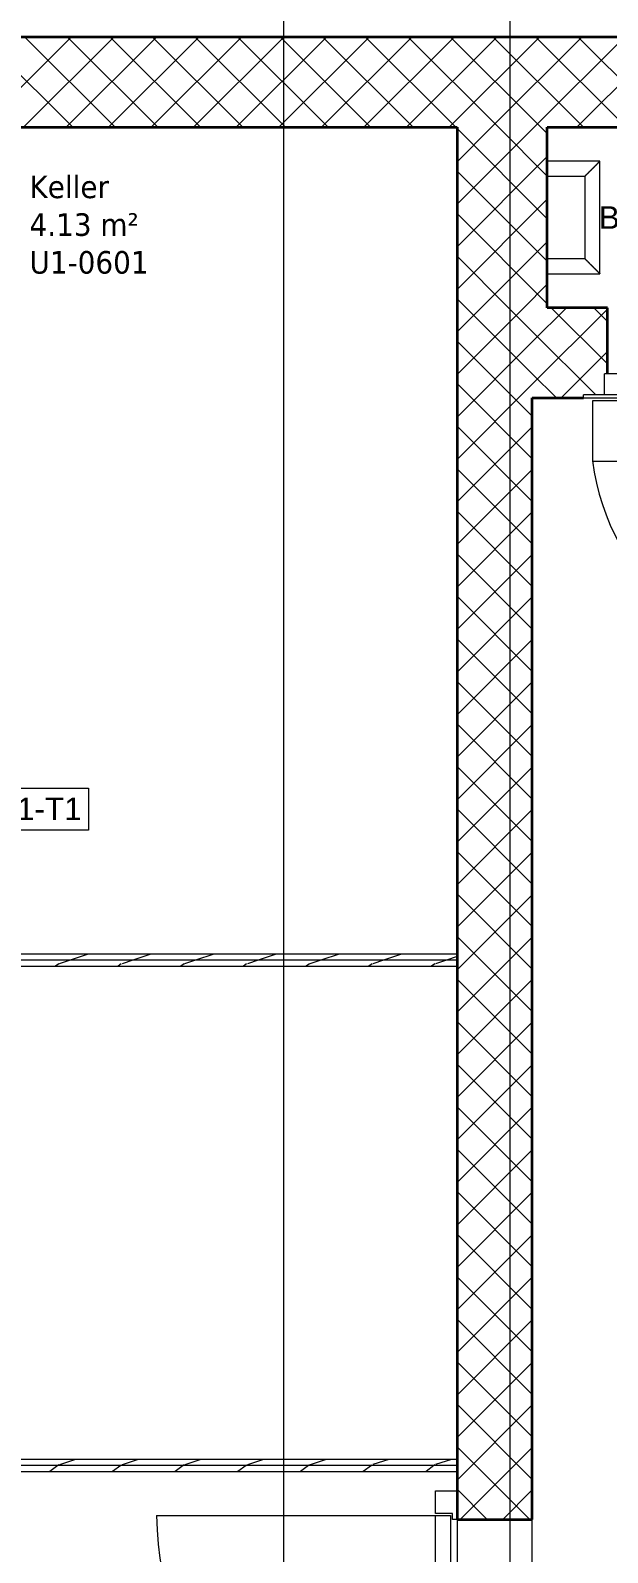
# Model space of a CAD drawing. Extents: x -982 to 937, y -179 to 616.
# Drawn here: x -373.1 to -334.8, y 421.8 to 523 of the extents above; entities that cross this region are included whole.
import ezdxf
from ezdxf.lldxf.tags import DXFTag

# ---------------------------------------------------------------- set-up
doc = ezdxf.new("R2010")
doc.units = 0
doc.layers.get('0').update_dxf_attribs({"lineweight": 13})
for name, color, linetype, lineweight in [('A-____-NOTE-TEXT', 7, 'Continuous', 9), ('A-AREA-____-IDEN', 7, 'Continuous', 5), ('A-DETL-____-THIN', 7, 'Continuous', 9), ('A-DOOR-____-HDLN', 7, '_Verdeckte Linien_', 9), ('A-DOOR-____-IDEN', 7, 'Continuous', 5), ('A-DOOR-____-OTLN', 7, 'Continuous', 9), ('A-DOOR-FRAM-MCUT', 7, 'Continuous', 9), ('A-DOOR-FRAM-OTLN', 7, 'Continuous', 9), ('A-DOOR-OPNG-OTLN', 7, 'Continuous', 9), ('A-WALL-____-MCUT', 7, 'Continuous', 35), ('A-WALL-____-PATT', 7, 'Continuous', 35), ('A-WALL-FNSH-MCUT', 7, 'Continuous', 35), ('S-GRID-____-OTLN', 7, 'Continuous', 5), ('Vertikale Erschließung', 7, 'Continuous', 9)]:
    doc.layers.add(name, color=color, linetype=linetype, lineweight=lineweight)
doc.styles.get("Standard").update_dxf_attribs({"font": 'arial.ttf'})
tags = doc.linetypes.add('_Rasterlinie_', pattern=[0.375, 0.2, -0.05, 0.075, -0.05]).pattern_tags.tags
tags[10:11] = [DXFTag(74, 4), DXFTag(75, 0), DXFTag(340, '0'), DXFTag(46, 1.0), DXFTag(50, 0.0), DXFTag(44, 0.0), DXFTag(45, 0.0)]
tags[8:9] = [DXFTag(74, 4), DXFTag(75, 0), DXFTag(340, '0'), DXFTag(46, 1.0), DXFTag(50, 0.0), DXFTag(44, 0.0), DXFTag(45, 0.0)]
tags[6:7] = [DXFTag(74, 4), DXFTag(75, 0), DXFTag(340, '0'), DXFTag(46, 1.0), DXFTag(50, 0.0), DXFTag(44, 0.0), DXFTag(45, 0.0)]
tags[4:5] = [DXFTag(74, 4), DXFTag(75, 0), DXFTag(340, '0'), DXFTag(46, 1.0), DXFTag(50, 0.0), DXFTag(44, 0.0), DXFTag(45, 0.0)]
tags = doc.linetypes.add('_Verdeckte Linien_', pattern=[0.15, 0.1, -0.05]).pattern_tags.tags
tags[6:7] = [DXFTag(74, 4), DXFTag(75, 0), DXFTag(340, '0'), DXFTag(46, 1.0), DXFTag(50, 0.0), DXFTag(44, 0.0), DXFTag(45, 0.0)]
tags[4:5] = [DXFTag(74, 4), DXFTag(75, 0), DXFTag(340, '0'), DXFTag(46, 1.0), DXFTag(50, 0.0), DXFTag(44, 0.0), DXFTag(45, 0.0)]
tags = doc.linetypes.add('Strich Punkt fein', pattern=[0.2, 0.1, -0.05, 0, -0.05]).pattern_tags.tags
tags[10:11] = [DXFTag(74, 4), DXFTag(75, 0), DXFTag(340, '0'), DXFTag(46, 1.0), DXFTag(50, 0.0), DXFTag(44, 0.0), DXFTag(45, 0.0)]
tags[8:9] = [DXFTag(74, 4), DXFTag(75, 0), DXFTag(340, '0'), DXFTag(46, 1.0), DXFTag(50, 0.0), DXFTag(44, 0.0), DXFTag(45, 0.0)]
tags[6:7] = [DXFTag(74, 4), DXFTag(75, 0), DXFTag(340, '0'), DXFTag(46, 1.0), DXFTag(50, 0.0), DXFTag(44, 0.0), DXFTag(45, 0.0)]
tags[4:5] = [DXFTag(74, 4), DXFTag(75, 0), DXFTag(340, '0'), DXFTag(46, 1.0), DXFTag(50, 0.0), DXFTag(44, 0.0), DXFTag(45, 0.0)]

# ---------------------------------------------------------------- blocks, each defined once
blk = doc.blocks.new('Referenz-A0UJ2GQRXE', base_point=(-954.02, -167.52))
at = {"layer": 'A-DETL-____-THIN', "color": 0, "linetype": 'Continuous', "ltscale": 0.13}
for p, q in [((-321.76, 498.39), (-335.76, 498.39)), ((-335.76, 498.39), (-335.76, 494.39)), ((-335.76, 494.39), (-321.76, 494.39))]:
    blk.add_line(p, q, dxfattribs=at)
at = {"layer": 'A-DOOR-____-HDLN', "color": 0, "linetype": '_Verdeckte Linien_', "ltscale": 0.13}
blk.add_ellipse((-320.26, 496.4), major_axis=(-15.5, -2), ratio=1, start_param=0, end_param=2.96706, dxfattribs=at)
at = {"layer": 'A-DOOR-____-IDEN', "color": 0, "linetype": 'Continuous', "ltscale": 0.13}
for p, q in [((-381.08, 472.63), (-369.24, 472.63)), ((-369.24, 472.63), (-369.24, 469.85)), ((-369.24, 469.85), (-381.08, 469.85))]:
    blk.add_line(p, q, dxfattribs=at)
at = {"layer": 'A-DOOR-____-OTLN', "color": 0, "linetype": 'Continuous', "ltscale": 0.13}
for p, q in [((-346.2, 424.25), (-345.2, 424.25)), ((-346.2, 405.73), (-346.2, 424.25)), ((-345.2, 424.25), (-345.2, 405.73))]:
    blk.add_line(p, q, dxfattribs=at)
at = {"layer": 'A-DOOR-____-OTLN', "color": 0, "linetype": 'Strich Punkt fein', "ltscale": 0.13}
for p, q in [((-344.76, 423.99), (-344.76, 405.99)), ((-339.76, 405.99), (-339.76, 423.99))]:
    blk.add_line(p, q, dxfattribs=at)
at = {"layer": 'A-DOOR-FRAM-MCUT', "color": 0, "linetype": 'Continuous', "ltscale": 0.13}
for p, q in [((-346.2, 425.89), (-344.76, 425.89)), ((-346.2, 424.39), (-346.2, 425.89)), ((-344.76, 425.89), (-344.76, 423.99)), ((-345.06, 424.39), (-346.2, 424.39)), ((-345.06, 423.99), (-345.06, 424.39)), ((-344.76, 423.99), (-345.06, 423.99))]:
    blk.add_line(p, q, dxfattribs=at)
at = {"layer": 'A-DOOR-FRAM-OTLN', "color": 0, "linetype": 'Continuous', "ltscale": 0.13}
for p, q in [((-334.96, 498.79), (-334.96, 500.19)), ((-322.56, 500.19), (-334.96, 500.19)), ((-336.36, 498.59), (-336.36, 498.79)), ((-321.16, 498.79), (-336.36, 498.79)), ((-336.36, 498.59), (-321.16, 498.59))]:
    blk.add_line(p, q, dxfattribs=at)
at = {"layer": 'A-DOOR-OPNG-OTLN', "color": 0, "linetype": 'Continuous', "ltscale": 0.13}
blk.add_line((-364.72, 424.25), (-346.2, 424.25), dxfattribs=at)
blk.add_ellipse((-346.2, 424.25), major_axis=(-18.52, 0), ratio=1, start_param=0, end_param=1.570796, dxfattribs=at)
at = {"layer": 'A-WALL-____-MCUT', "color": 0, "linetype": 'Continuous', "ltscale": 0.35}
for p, q in [((246.34, 522.59), (-948.54, 522.59)), ((-407.56, 516.59), (-344.76, 516.59)), ((-344.76, 516.59), (-344.76, 423.99)), ((-338.76, 516.59), (-322.76, 516.59)), ((-338.76, 504.59), (-338.76, 516.59)), ((-334.76, 504.59), (-338.76, 504.59)), ((-334.76, 500.19), (-334.76, 504.59)), ((-339.76, 423.99), (-339.76, 498.59)), ((-339.76, 498.59), (-336.36, 498.59)), ((-344.76, 423.99), (-339.76, 423.99))]:
    blk.add_line(p, q, dxfattribs=at)
at = {"layer": 'A-WALL-____-MCUT', "color": 0, "linetype": 'Continuous', "lineweight": 9, "ltscale": 0.13}
for p, q in [((-344.76, 461.19), (-398.96, 461.19)), ((-344.76, 427.59), (-398.96, 427.59))]:
    blk.add_line(p, q, dxfattribs=at)
at = {"layer": 'A-WALL-____-PATT', "color": 0, "linetype": 'Continuous', "lineweight": 9, "ltscale": 0.13}
for p, q in [((-376.4, 516.59), (-370.4, 522.59)), ((-370.3, 516.59), (-376.3, 522.59)), ((-373.57, 516.59), (-367.57, 522.59)), ((-367.47, 516.59), (-373.47, 522.59)), ((-370.74, 516.59), (-364.74, 522.59)), ((-364.64, 516.59), (-370.64, 522.59)), ((-367.92, 516.59), (-361.92, 522.59)), ((-361.81, 516.59), (-367.81, 522.59)), ((-365.09, 516.59), (-359.09, 522.59)), ((-358.99, 516.59), (-364.99, 522.59)), ((-362.26, 516.59), (-356.26, 522.59)), ((-356.16, 516.59), (-362.16, 522.59)), ((-359.43, 516.59), (-353.43, 522.59)), ((-353.33, 516.59), (-359.33, 522.59)), ((-356.6, 516.59), (-350.6, 522.59)), ((-350.5, 516.59), (-356.5, 522.59)), ((-353.77, 516.59), (-347.77, 522.59)), ((-347.67, 516.59), (-353.67, 522.59)), ((-350.95, 516.59), (-344.95, 522.59)), ((-344.84, 516.59), (-350.84, 522.59)), ((-348.12, 516.59), (-342.12, 522.59)), ((-342.01, 516.59), (-348.01, 522.59)), ((-345.29, 516.59), (-339.29, 522.59)), ((-339.19, 516.59), (-345.19, 522.59)), ((-342.46, 516.59), (-336.46, 522.59)), ((-336.36, 516.59), (-342.36, 522.59)), ((-339.63, 516.59), (-333.63, 522.59)), ((-333.53, 516.59), (-339.53, 522.59)), ((-336.8, 516.59), (-330.8, 522.59)), ((-330.7, 516.59), (-336.7, 522.59)), ((-344.76, 514.29), (-342.46, 516.59)), ((-344.76, 511.47), (-339.63, 516.59)), ((-338.76, 510.51), (-344.76, 516.51)), ((-338.76, 513.34), (-342.01, 516.59)), ((-338.76, 516.17), (-339.19, 516.59)), ((-344.76, 508.64), (-338.76, 514.64)), ((-338.76, 507.68), (-344.76, 513.68)), ((-344.76, 505.81), (-338.76, 511.81)), ((-338.76, 504.85), (-344.76, 510.85)), ((-343.15, 504.59), (-338.76, 508.98)), ((-341.33, 504.59), (-344.76, 508.02)), ((-344.16, 504.59), (-344.76, 505.19)), ((-340.32, 504.59), (-338.76, 506.15)), ((-344.76, 502.98), (-343.15, 504.59)), ((-344.76, 500.15), (-340.32, 504.59)), ((-339.76, 500.19), (-344.16, 504.59)), ((-339.76, 503.02), (-341.33, 504.59)), ((-339.76, 502.32), (-337.49, 504.59)), ((-339.76, 499.5), (-334.76, 504.5)), ((-334.76, 500.85), (-338.5, 504.59)), ((-334.76, 503.68), (-335.67, 504.59)), ((-339.76, 497.37), (-344.76, 502.37)), ((-344.76, 497.32), (-339.76, 502.32)), ((-335.53, 498.79), (-339.76, 503.02)), ((-337.83, 498.59), (-334.76, 501.67)), ((-338.16, 498.59), (-339.76, 500.19)), ((-339.76, 494.54), (-344.76, 499.54)), ((-344.76, 494.5), (-339.76, 499.5)), ((-339.76, 491.71), (-344.76, 496.71)), ((-344.76, 491.67), (-339.76, 496.67)), ((-339.76, 488.88), (-344.76, 493.88)), ((-344.76, 488.84), (-339.76, 493.84)), ((-339.76, 486.05), (-344.76, 491.05)), ((-344.76, 486.01), (-339.76, 491.01)), ((-339.76, 483.22), (-344.76, 488.22)), ((-344.76, 483.18), (-339.76, 488.18)), ((-339.76, 480.4), (-344.76, 485.4)), ((-344.76, 480.35), (-339.76, 485.35)), ((-339.76, 477.57), (-344.76, 482.57)), ((-344.76, 477.52), (-339.76, 482.52)), ((-339.76, 474.74), (-344.76, 479.74)), ((-344.76, 474.7), (-339.76, 479.7)), ((-339.76, 471.91), (-344.76, 476.91)), ((-344.76, 471.87), (-339.76, 476.87)), ((-339.76, 469.08), (-344.76, 474.08)), ((-344.76, 469.04), (-339.76, 474.04)), ((-339.76, 466.25), (-344.76, 471.25)), ((-344.76, 466.21), (-339.76, 471.21)), ((-339.76, 463.43), (-344.76, 468.43)), ((-344.76, 463.38), (-339.76, 468.38)), ((-339.76, 460.6), (-344.76, 465.6)), ((-344.76, 460.55), (-339.76, 465.55)), ((-339.76, 457.77), (-344.76, 462.77)), ((-344.76, 457.73), (-339.76, 462.73)), ((-371.23, 460.95), (-371.44, 460.79)), ((-370.46, 461.19), (-371.19, 460.95)), ((-369.26, 461.59), (-370.46, 461.19)), ((-367.07, 460.95), (-367.27, 460.79)), ((-366.3, 461.19), (-367.02, 460.95)), ((-365.1, 461.59), (-366.3, 461.19)), ((-362.9, 460.95), (-363.11, 460.79)), ((-362.13, 461.19), (-362.86, 460.95)), ((-360.93, 461.59), (-362.13, 461.19)), ((-358.74, 460.95), (-358.94, 460.79)), ((-357.97, 461.19), (-358.69, 460.95)), ((-356.77, 461.59), (-357.97, 461.19)), ((-354.57, 460.95), (-354.78, 460.79)), ((-353.8, 461.19), (-354.53, 460.95)), ((-352.6, 461.59), (-353.8, 461.19)), ((-350.4, 460.95), (-350.61, 460.79)), ((-349.64, 461.19), (-350.36, 460.95)), ((-348.44, 461.59), (-349.64, 461.19)), ((-346.24, 460.95), (-346.45, 460.79)), ((-345.47, 461.19), (-346.2, 460.95)), ((-344.76, 461.43), (-345.47, 461.19)), ((-339.76, 454.94), (-344.76, 459.94)), ((-344.76, 454.9), (-339.76, 459.9)), ((-339.76, 452.11), (-344.76, 457.11)), ((-344.76, 452.07), (-339.76, 457.07)), ((-339.76, 449.28), (-344.76, 454.28)), ((-344.76, 449.24), (-339.76, 454.24)), ((-339.76, 446.45), (-344.76, 451.45)), ((-344.76, 446.41), (-339.76, 451.41)), ((-339.76, 443.63), (-344.76, 448.63)), ((-344.76, 443.58), (-339.76, 448.58)), ((-339.76, 440.8), (-344.76, 445.8)), ((-344.76, 440.76), (-339.76, 445.76)), ((-339.76, 437.97), (-344.76, 442.97)), ((-344.76, 437.93), (-339.76, 442.93)), ((-339.76, 435.14), (-344.76, 440.14)), ((-344.76, 435.1), (-339.76, 440.1)), ((-339.76, 432.31), (-344.76, 437.31)), ((-344.76, 432.27), (-339.76, 437.27)), ((-339.76, 429.48), (-344.76, 434.48)), ((-344.76, 429.44), (-339.76, 434.44)), ((-339.76, 426.66), (-344.76, 431.66)), ((-344.76, 426.61), (-339.76, 431.61)), ((-339.92, 423.99), (-344.76, 428.83)), ((-344.55, 423.99), (-339.76, 428.78)), ((-371.28, 427.59), (-371.81, 427.19)), ((-371.23, 427.63), (-371.28, 427.59)), ((-370.11, 427.99), (-371.18, 427.63)), ((-367.11, 427.59), (-367.65, 427.19)), ((-367.06, 427.63), (-367.11, 427.59)), ((-365.95, 427.99), (-367.02, 427.63)), ((-362.95, 427.59), (-363.48, 427.19)), ((-362.9, 427.63), (-362.95, 427.59)), ((-361.78, 427.99), (-362.85, 427.63)), ((-358.78, 427.59), (-359.32, 427.19)), ((-358.73, 427.63), (-358.78, 427.59)), ((-357.62, 427.99), (-358.69, 427.63)), ((-354.62, 427.59), (-355.15, 427.19)), ((-354.57, 427.63), (-354.62, 427.59)), ((-353.45, 427.99), (-354.52, 427.63)), ((-350.45, 427.59), (-350.99, 427.19)), ((-350.4, 427.63), (-350.45, 427.59)), ((-349.29, 427.99), (-350.36, 427.64)), ((-346.29, 427.59), (-346.82, 427.19)), ((-346.24, 427.63), (-346.29, 427.59)), ((-345.12, 427.99), (-346.19, 427.64)), ((-342.75, 423.99), (-344.76, 426)), ((-341.72, 423.99), (-339.76, 425.96))]:
    blk.add_line(p, q, dxfattribs=at)
at = {"layer": 'A-WALL-FNSH-MCUT', "color": 0, "linetype": 'Continuous', "lineweight": 9, "ltscale": 0.13}
for p, q in [((-398.56, 460.79), (-344.76, 460.79)), ((-344.76, 461.59), (-374.76, 461.59)), ((-344.76, 427.99), (-398.56, 427.99)), ((-399.36, 427.19), (-344.76, 427.19))]:
    blk.add_line(p, q, dxfattribs=at)
at = {"layer": 'S-GRID-____-OTLN', "color": 0, "linetype": '_Rasterlinie_', "ltscale": 0.13}
for p, q in [((-341.26, 606.16), (-341.26, 205.98)), ((-356.26, -167.52), (-356.26, 592.59))]:
    blk.add_line(p, q, dxfattribs=at)
at = {"layer": 'Vertikale Erschließung', "color": 0, "linetype": 'Continuous', "ltscale": 0.13}
for p, q in [((-335.26, 514.34), (-338.76, 514.34)), ((-335.31, 514.29), (-335.31, 514.3)), ((-335.31, 514.3), (-335.3, 514.3)), ((-335.3, 514.3), (-335.29, 514.31)), ((-335.3, 514.3), (-335.3, 514.3)), ((-335.29, 514.31), (-335.29, 514.32)), ((-335.29, 514.32), (-335.28, 514.32)), ((-335.29, 514.31), (-335.29, 514.31)), ((-335.28, 514.32), (-335.28, 514.33)), ((-335.28, 514.33), (-335.27, 514.33)), ((-335.28, 514.32), (-335.28, 514.32)), ((-335.27, 514.33), (-335.27, 514.34)), ((-335.27, 514.34), (-335.26, 514.34)), ((-335.26, 506.84), (-335.26, 514.34)), ((-335.26, 514.34), (-335.26, 514.34)), ((-335.26, 514.34), (-335.26, 514.34)), ((-335.26, 514.34), (-335.26, 514.34)), ((-338.76, 513.34), (-336.26, 513.34)), ((-336.26, 513.34), (-336.25, 513.35)), ((-336.26, 513.34), (-336.26, 507.84)), ((-336.26, 513.34), (-336.26, 513.34)), ((-336.26, 513.34), (-336.26, 513.34)), ((-336.25, 513.35), (-336.24, 513.36)), ((-336.25, 513.35), (-336.25, 513.35)), ((-336.25, 513.35), (-336.25, 513.35)), ((-336.24, 513.36), (-336.24, 513.37)), ((-336.24, 513.37), (-336.23, 513.37)), ((-336.24, 513.36), (-336.24, 513.36)), ((-336.23, 513.37), (-336.22, 513.38)), ((-336.23, 513.37), (-336.23, 513.37)), ((-336.22, 513.38), (-336.22, 513.39)), ((-336.22, 513.39), (-336.21, 513.39)), ((-336.22, 513.38), (-336.22, 513.38)), ((-336.21, 513.39), (-336.2, 513.4)), ((-336.21, 513.39), (-336.21, 513.39)), ((-336.2, 513.4), (-336.19, 513.41)), ((-336.2, 513.4), (-336.2, 513.4)), ((-336.19, 513.41), (-336.19, 513.42)), ((-336.19, 513.42), (-336.18, 513.42)), ((-336.18, 513.42), (-336.17, 513.43)), ((-336.17, 513.43), (-336.16, 513.44)), ((-336.17, 513.43), (-336.17, 513.43)), ((-336.16, 513.44), (-336.16, 513.45)), ((-336.16, 513.45), (-336.15, 513.45)), ((-336.15, 513.45), (-336.15, 513.46)), ((-336.15, 513.46), (-336.14, 513.46)), ((-336.15, 513.45), (-336.15, 513.45)), ((-336.14, 513.46), (-336.13, 513.47)), ((-336.14, 513.46), (-336.14, 513.46)), ((-336.13, 513.47), (-336.12, 513.48)), ((-336.13, 513.47), (-336.13, 513.47)), ((-336.13, 513.47), (-336.13, 513.47)), ((-336.12, 513.48), (-336.12, 513.49)), ((-336.12, 513.49), (-336.11, 513.49)), ((-336.12, 513.48), (-336.12, 513.48)), ((-336.11, 513.49), (-336.1, 513.5)), ((-336.1, 513.5), (-336.1, 513.51)), ((-336.1, 513.51), (-336.09, 513.51)), ((-336.09, 513.51), (-336.08, 513.52)), ((-336.08, 513.52), (-336.07, 513.53)), ((-336.07, 513.53), (-336.06, 513.54)), ((-336.06, 513.54), (-336.05, 513.55)), ((-336.05, 513.56), (-336.04, 513.57)), ((-336.05, 513.55), (-336.05, 513.56)), ((-336.04, 513.57), (-336.03, 513.57)), ((-336.03, 513.57), (-336.02, 513.58)), ((-336.02, 513.58), (-336.01, 513.59)), ((-336.01, 513.59), (-336, 513.6)), ((-336, 513.6), (-335.99, 513.61)), ((-336, 513.6), (-336, 513.6)), ((-335.99, 513.61), (-335.99, 513.62)), ((-335.99, 513.62), (-335.98, 513.62)), ((-335.99, 513.61), (-335.99, 513.61)), ((-335.98, 513.62), (-335.98, 513.63)), ((-335.98, 513.63), (-335.97, 513.63)), ((-335.97, 513.63), (-335.97, 513.64)), ((-335.97, 513.64), (-335.96, 513.64)), ((-335.96, 513.64), (-335.96, 513.65)), ((-335.96, 513.65), (-335.95, 513.65)), ((-335.95, 513.65), (-335.95, 513.66)), ((-335.95, 513.66), (-335.94, 513.66)), ((-335.94, 513.66), (-335.93, 513.67)), ((-335.93, 513.67), (-335.92, 513.68)), ((-335.93, 513.67), (-335.93, 513.67)), ((-335.92, 513.68), (-335.91, 513.69)), ((-335.92, 513.68), (-335.92, 513.68)), ((-335.91, 513.69), (-335.9, 513.7)), ((-335.91, 513.69), (-335.91, 513.69)), ((-335.9, 513.7), (-335.89, 513.71)), ((-335.9, 513.7), (-335.9, 513.7)), ((-335.89, 513.71), (-335.88, 513.72)), ((-335.89, 513.71), (-335.89, 513.71)), ((-335.88, 513.72), (-335.87, 513.73)), ((-335.88, 513.72), (-335.88, 513.72)), ((-335.87, 513.73), (-335.86, 513.74)), ((-335.87, 513.73), (-335.87, 513.73)), ((-335.86, 513.74), (-335.86, 513.75)), ((-335.86, 513.75), (-335.85, 513.75)), ((-335.85, 513.75), (-335.85, 513.76)), ((-335.85, 513.76), (-335.84, 513.76)), ((-335.84, 513.76), (-335.84, 513.77)), ((-335.84, 513.77), (-335.83, 513.77)), ((-335.83, 513.77), (-335.82, 513.78)), ((-335.82, 513.78), (-335.81, 513.79)), ((-335.82, 513.78), (-335.82, 513.78)), ((-335.81, 513.79), (-335.8, 513.8)), ((-335.81, 513.79), (-335.81, 513.79)), ((-335.8, 513.8), (-335.79, 513.81)), ((-335.8, 513.8), (-335.8, 513.8)), ((-335.79, 513.81), (-335.79, 513.82)), ((-335.79, 513.82), (-335.78, 513.82)), ((-335.78, 513.82), (-335.78, 513.83)), ((-335.78, 513.83), (-335.77, 513.83)), ((-335.77, 513.83), (-335.76, 513.84)), ((-335.76, 513.84), (-335.75, 513.85)), ((-335.76, 513.84), (-335.76, 513.84)), ((-335.75, 513.85), (-335.74, 513.86)), ((-335.75, 513.85), (-335.75, 513.85)), ((-335.74, 513.86), (-335.73, 513.87)), ((-335.74, 513.86), (-335.74, 513.86)), ((-335.73, 513.87), (-335.73, 513.88)), ((-335.73, 513.88), (-335.72, 513.88)), ((-335.72, 513.88), (-335.72, 513.89)), ((-335.72, 513.89), (-335.71, 513.89)), ((-335.71, 513.89), (-335.7, 513.9)), ((-335.7, 513.9), (-335.69, 513.91)), ((-335.7, 513.9), (-335.7, 513.9)), ((-335.69, 513.91), (-335.68, 513.92)), ((-335.69, 513.91), (-335.69, 513.91)), ((-335.68, 513.92), (-335.67, 513.93)), ((-335.68, 513.92), (-335.68, 513.92)), ((-335.67, 513.93), (-335.67, 513.94)), ((-335.67, 513.94), (-335.66, 513.94)), ((-335.66, 513.94), (-335.66, 513.95)), ((-335.66, 513.95), (-335.65, 513.95)), ((-335.65, 513.95), (-335.65, 513.96)), ((-335.65, 513.96), (-335.64, 513.96)), ((-335.64, 513.96), (-335.63, 513.97)), ((-335.63, 513.97), (-335.62, 513.98)), ((-335.63, 513.97), (-335.63, 513.97)), ((-335.62, 513.98), (-335.61, 513.99)), ((-335.62, 513.98), (-335.62, 513.98)), ((-335.61, 513.99), (-335.6, 514)), ((-335.61, 513.99), (-335.61, 513.99)), ((-335.6, 514), (-335.59, 514.01)), ((-335.6, 514), (-335.6, 514)), ((-335.59, 514.01), (-335.58, 514.02)), ((-335.59, 514.01), (-335.59, 514.01)), ((-335.58, 514.02), (-335.57, 514.03)), ((-335.58, 514.02), (-335.58, 514.02)), ((-335.57, 514.03), (-335.56, 514.04)), ((-335.57, 514.03), (-335.57, 514.03)), ((-335.56, 514.04), (-335.55, 514.05)), ((-335.56, 514.04), (-335.56, 514.04)), ((-335.55, 514.05), (-335.54, 514.06)), ((-335.55, 514.05), (-335.55, 514.05)), ((-335.54, 514.06), (-335.53, 514.07)), ((-335.54, 514.06), (-335.54, 514.06)), ((-335.53, 514.07), (-335.52, 514.08)), ((-335.53, 514.07), (-335.53, 514.07)), ((-335.52, 514.08), (-335.51, 514.09)), ((-335.52, 514.08), (-335.52, 514.08)), ((-335.51, 514.09), (-335.5, 514.1)), ((-335.51, 514.09), (-335.51, 514.09)), ((-335.5, 514.1), (-335.49, 514.11)), ((-335.5, 514.1), (-335.5, 514.1)), ((-335.49, 514.11), (-335.49, 514.12)), ((-335.49, 514.12), (-335.48, 514.12)), ((-335.49, 514.11), (-335.49, 514.11)), ((-335.48, 514.12), (-335.48, 514.13)), ((-335.48, 514.13), (-335.47, 514.13)), ((-335.47, 514.13), (-335.46, 514.14)), ((-335.47, 514.13), (-335.47, 514.13)), ((-335.46, 514.14), (-335.45, 514.15)), ((-335.46, 514.14), (-335.46, 514.14)), ((-335.45, 514.15), (-335.45, 514.16)), ((-335.45, 514.16), (-335.44, 514.16)), ((-335.44, 514.16), (-335.43, 514.17)), ((-335.43, 514.17), (-335.42, 514.18)), ((-335.42, 514.18), (-335.41, 514.19)), ((-335.41, 514.19), (-335.41, 514.2)), ((-335.41, 514.2), (-335.4, 514.2)), ((-335.4, 514.2), (-335.39, 514.21)), ((-335.4, 514.2), (-335.4, 514.2)), ((-335.39, 514.21), (-335.39, 514.22)), ((-335.39, 514.22), (-335.38, 514.22)), ((-335.39, 514.21), (-335.39, 514.21)), ((-335.38, 514.22), (-335.38, 514.23)), ((-335.38, 514.23), (-335.37, 514.23)), ((-335.38, 514.22), (-335.38, 514.22)), ((-335.37, 514.23), (-335.37, 514.24)), ((-335.37, 514.24), (-335.36, 514.24)), ((-335.37, 514.23), (-335.37, 514.23)), ((-335.36, 514.24), (-335.36, 514.25)), ((-335.36, 514.25), (-335.35, 514.25)), ((-335.35, 514.25), (-335.34, 514.26)), ((-335.34, 514.26), (-335.33, 514.27)), ((-335.34, 514.26), (-335.34, 514.26)), ((-335.33, 514.27), (-335.33, 514.28)), ((-335.33, 514.28), (-335.32, 514.28)), ((-335.32, 514.28), (-335.32, 514.29)), ((-335.32, 514.29), (-335.31, 514.29)), ((-336.26, 507.84), (-338.76, 507.84)), ((-336.26, 507.84), (-336.26, 507.84)), ((-336.26, 507.84), (-336.26, 507.84)), ((-336.26, 507.84), (-336.25, 507.84)), ((-336.25, 507.84), (-336.25, 507.84)), ((-336.25, 507.84), (-336.25, 507.83)), ((-336.25, 507.83), (-336.24, 507.83)), ((-336.24, 507.83), (-336.24, 507.82)), ((-336.24, 507.82), (-336.24, 507.82)), ((-336.24, 507.82), (-336.23, 507.82)), ((-336.23, 507.82), (-336.23, 507.81)), ((-336.23, 507.81), (-336.22, 507.81)), ((-336.22, 507.81), (-336.22, 507.8)), ((-336.22, 507.8), (-336.22, 507.8)), ((-336.22, 507.8), (-336.21, 507.8)), ((-336.21, 507.8), (-336.21, 507.79)), ((-336.21, 507.79), (-336.2, 507.79)), ((-336.2, 507.79), (-336.2, 507.78)), ((-336.2, 507.78), (-336.19, 507.78)), ((-336.19, 507.78), (-336.19, 507.77)), ((-336.19, 507.77), (-336.18, 507.76)), ((-336.18, 507.76), (-336.17, 507.76)), ((-336.17, 507.76), (-336.17, 507.75)), ((-336.17, 507.75), (-336.16, 507.75)), ((-336.16, 507.75), (-336.16, 507.74)), ((-336.16, 507.74), (-336.15, 507.74)), ((-336.15, 507.74), (-336.15, 507.73)), ((-336.15, 507.73), (-336.15, 507.73)), ((-336.15, 507.73), (-336.14, 507.73)), ((-336.14, 507.73), (-336.14, 507.72)), ((-336.14, 507.72), (-336.13, 507.72)), ((-336.13, 507.72), (-336.13, 507.72)), ((-336.13, 507.72), (-336.13, 507.71)), ((-336.13, 507.71), (-336.12, 507.71)), ((-336.12, 507.71), (-336.12, 507.7)), ((-336.12, 507.7), (-336.12, 507.7)), ((-336.12, 507.7), (-336.11, 507.7)), ((-336.11, 507.7), (-336.1, 507.69)), ((-336.1, 507.69), (-336.1, 507.68)), ((-336.1, 507.68), (-336.09, 507.67)), ((-336.09, 507.67), (-336.08, 507.66)), ((-336.08, 507.66), (-336.07, 507.66)), ((-336.07, 507.66), (-336.06, 507.65)), ((-336.06, 507.65), (-336.05, 507.64)), ((-336.05, 507.64), (-336.05, 507.63)), ((-336.05, 507.63), (-336.04, 507.62)), ((-336.04, 507.62), (-336.03, 507.61)), ((-336.03, 507.61), (-336.02, 507.6)), ((-336.02, 507.6), (-336.01, 507.59)), ((-336.01, 507.59), (-336, 507.59)), ((-336, 507.59), (-336, 507.58)), ((-336, 507.58), (-335.99, 507.58)), ((-335.99, 507.58), (-335.99, 507.57)), ((-335.99, 507.57), (-335.98, 507.57)), ((-335.98, 507.57), (-335.98, 507.56)), ((-335.98, 507.56), (-335.98, 507.56)), ((-335.98, 507.56), (-335.97, 507.55)), ((-335.97, 507.55), (-335.97, 507.55)), ((-335.97, 507.55), (-335.96, 507.54)), ((-335.96, 507.54), (-335.96, 507.54)), ((-335.96, 507.54), (-335.95, 507.53)), ((-335.95, 507.53), (-335.95, 507.53)), ((-335.95, 507.53), (-335.94, 507.52)), ((-335.94, 507.52), (-335.94, 507.52)), ((-335.94, 507.52), (-335.93, 507.51)), ((-335.93, 507.51), (-335.92, 507.51)), ((-335.92, 507.51), (-335.92, 507.5)), ((-335.92, 507.5), (-335.91, 507.5)), ((-335.91, 507.5), (-335.91, 507.49)), ((-335.91, 507.49), (-335.9, 507.49)), ((-335.9, 507.49), (-335.9, 507.48)), ((-335.9, 507.48), (-335.89, 507.48)), ((-335.89, 507.48), (-335.89, 507.47)), ((-335.89, 507.47), (-335.88, 507.47)), ((-335.88, 507.47), (-335.88, 507.46)), ((-335.88, 507.46), (-335.87, 507.46)), ((-335.87, 507.46), (-335.87, 507.45)), ((-335.87, 507.45), (-335.86, 507.45)), ((-335.86, 507.45), (-335.86, 507.44)), ((-335.86, 507.44), (-335.85, 507.44)), ((-335.85, 507.44), (-335.85, 507.43)), ((-335.85, 507.43), (-335.84, 507.42)), ((-335.84, 507.42), (-335.84, 507.42)), ((-335.84, 507.42), (-335.83, 507.41)), ((-335.83, 507.41), (-335.82, 507.41)), ((-335.82, 507.41), (-335.82, 507.4)), ((-335.82, 507.4), (-335.81, 507.4)), ((-335.81, 507.4), (-335.81, 507.39)), ((-335.81, 507.39), (-335.8, 507.39)), ((-335.8, 507.39), (-335.8, 507.38)), ((-335.8, 507.38), (-335.79, 507.38)), ((-335.79, 507.38), (-335.79, 507.37)), ((-335.79, 507.37), (-335.78, 507.36)), ((-335.78, 507.36), (-335.78, 507.36)), ((-335.78, 507.36), (-335.77, 507.35)), ((-335.77, 507.35), (-335.76, 507.35)), ((-335.76, 507.35), (-335.76, 507.34)), ((-335.76, 507.34), (-335.75, 507.34)), ((-335.75, 507.34), (-335.75, 507.33)), ((-335.75, 507.33), (-335.74, 507.33)), ((-335.74, 507.33), (-335.74, 507.32)), ((-335.74, 507.32), (-335.73, 507.32)), ((-335.73, 507.32), (-335.73, 507.31)), ((-335.73, 507.31), (-335.72, 507.3)), ((-335.72, 507.3), (-335.72, 507.3)), ((-335.72, 507.3), (-335.71, 507.29)), ((-335.71, 507.29), (-335.7, 507.29)), ((-335.7, 507.29), (-335.7, 507.28)), ((-335.7, 507.28), (-335.69, 507.28)), ((-335.69, 507.28), (-335.69, 507.27)), ((-335.69, 507.27), (-335.68, 507.27)), ((-335.68, 507.27), (-335.68, 507.26)), ((-335.68, 507.26), (-335.67, 507.26)), ((-335.67, 507.26), (-335.67, 507.25)), ((-335.67, 507.25), (-335.66, 507.25)), ((-335.66, 507.25), (-335.66, 507.24)), ((-335.66, 507.24), (-335.65, 507.23)), ((-335.65, 507.23), (-335.65, 507.23)), ((-335.65, 507.23), (-335.64, 507.22)), ((-335.64, 507.22), (-335.63, 507.22)), ((-335.63, 507.22), (-335.63, 507.21)), ((-335.63, 507.21), (-335.62, 507.21)), ((-338.76, 506.84), (-335.26, 506.84)), ((-335.62, 507.21), (-335.62, 507.2)), ((-335.62, 507.2), (-335.61, 507.2)), ((-335.61, 507.2), (-335.61, 507.19)), ((-335.61, 507.19), (-335.6, 507.19)), ((-335.6, 507.19), (-335.6, 507.18)), ((-335.6, 507.18), (-335.59, 507.18)), ((-335.59, 507.18), (-335.59, 507.17)), ((-335.59, 507.17), (-335.58, 507.17)), ((-335.58, 507.17), (-335.58, 507.16)), ((-335.58, 507.16), (-335.57, 507.16)), ((-335.57, 507.16), (-335.57, 507.15)), ((-335.57, 507.15), (-335.56, 507.15)), ((-335.56, 507.15), (-335.56, 507.14)), ((-335.56, 507.14), (-335.55, 507.14)), ((-335.55, 507.14), (-335.55, 507.13)), ((-335.55, 507.13), (-335.54, 507.13)), ((-335.54, 507.13), (-335.54, 507.12)), ((-335.54, 507.12), (-335.53, 507.12)), ((-335.53, 507.12), (-335.53, 507.11)), ((-335.53, 507.11), (-335.52, 507.11)), ((-335.52, 507.11), (-335.52, 507.1)), ((-335.52, 507.1), (-335.51, 507.1)), ((-335.51, 507.1), (-335.51, 507.09)), ((-335.51, 507.09), (-335.5, 507.09)), ((-335.5, 507.09), (-335.5, 507.08)), ((-335.5, 507.08), (-335.49, 507.08)), ((-335.49, 507.08), (-335.49, 507.07)), ((-335.49, 507.07), (-335.49, 507.07)), ((-335.49, 507.07), (-335.48, 507.07)), ((-335.48, 507.07), (-335.48, 507.06)), ((-335.48, 507.06), (-335.47, 507.06)), ((-335.47, 507.06), (-335.47, 507.05)), ((-335.47, 507.05), (-335.46, 507.05)), ((-335.46, 507.05), (-335.46, 507.04)), ((-335.46, 507.04), (-335.45, 507.04)), ((-335.45, 507.04), (-335.45, 507.03)), ((-335.45, 507.03), (-335.44, 507.02)), ((-335.44, 507.02), (-335.43, 507.01)), ((-335.43, 507.01), (-335.42, 507)), ((-335.42, 507), (-335.41, 507)), ((-335.41, 507), (-335.41, 506.99)), ((-335.41, 506.99), (-335.4, 506.99)), ((-335.4, 506.99), (-335.4, 506.98)), ((-335.4, 506.98), (-335.39, 506.98)), ((-335.39, 506.98), (-335.39, 506.97)), ((-335.39, 506.97), (-335.39, 506.97)), ((-335.39, 506.97), (-335.38, 506.97)), ((-335.38, 506.97), (-335.38, 506.96)), ((-335.38, 506.96), (-335.38, 506.96)), ((-335.38, 506.96), (-335.37, 506.96)), ((-335.37, 506.96), (-335.37, 506.95)), ((-335.37, 506.95), (-335.37, 506.95)), ((-335.37, 506.95), (-335.36, 506.95)), ((-335.36, 506.95), (-335.36, 506.94)), ((-335.36, 506.94), (-335.35, 506.93)), ((-335.35, 506.93), (-335.34, 506.93)), ((-335.34, 506.93), (-335.34, 506.92)), ((-335.34, 506.92), (-335.33, 506.92)), ((-335.33, 506.92), (-335.33, 506.91)), ((-335.33, 506.91), (-335.32, 506.9)), ((-335.32, 506.9), (-335.32, 506.9)), ((-335.32, 506.9), (-335.31, 506.89)), ((-335.31, 506.89), (-335.31, 506.89)), ((-335.31, 506.89), (-335.3, 506.89)), ((-335.3, 506.89), (-335.3, 506.88)), ((-335.3, 506.88), (-335.29, 506.88)), ((-335.29, 506.88), (-335.29, 506.87)), ((-335.29, 506.87), (-335.29, 506.87)), ((-335.29, 506.87), (-335.28, 506.87)), ((-335.28, 506.87), (-335.28, 506.86)), ((-335.28, 506.86), (-335.28, 506.86)), ((-335.28, 506.86), (-335.27, 506.85)), ((-335.27, 506.85), (-335.27, 506.85)), ((-335.27, 506.85), (-335.26, 506.85)), ((-335.26, 506.85), (-335.26, 506.84)), ((-335.26, 506.84), (-335.26, 506.84)), ((-335.26, 506.84), (-335.26, 506.84))]:
    blk.add_line(p, q, dxfattribs=at)
at = {"layer": 'A-____-NOTE-TEXT', "color": 0, "linetype": 'Continuous', "lineweight": 5, "ltscale": 0.13, "insert": (-335.34, 511.34), "char_height": 1.5, "attachment_point": 1}
blk.add_mtext('{\\fArial;BA}', dxfattribs=at)
at = {"layer": 'A-AREA-____-IDEN', "color": 0, "linetype": 'Continuous', "ltscale": 0.13, "char_height": 1.5, "attachment_point": 1}
for s, insert in [('{\\W0.9;\\fVerdana;Keller}', (-373.17, 513.38)), ('{\\W0.9;\\fVerdana;4.13 m²}', (-373.17, 510.87)), ('{\\W0.9;\\fVerdana;U1-0601}', (-373.17, 508.36))]:
    blk.add_mtext(s, dxfattribs=dict(at, insert=insert))
at = {"layer": 'A-DOOR-____-IDEN', "color": 0, "linetype": 'Continuous', "ltscale": 0.13, "insert": (-380.88, 472.01), "char_height": 1.5, "attachment_point": 1}
blk.add_mtext('{\\fArial;U1-0601-T1}', dxfattribs=at)

msp = doc.modelspace()

# ---------------------------------------------------------------- block references
at = {"color": 9, "lineweight": 25, "ltscale": 0.25, "true_color": 0xc0c0c0}
msp.add_blockref('Referenz-A0UJ2GQRXE', (-954.02, -167.52), dxfattribs=at)

doc.saveas('drawing.dxf')
